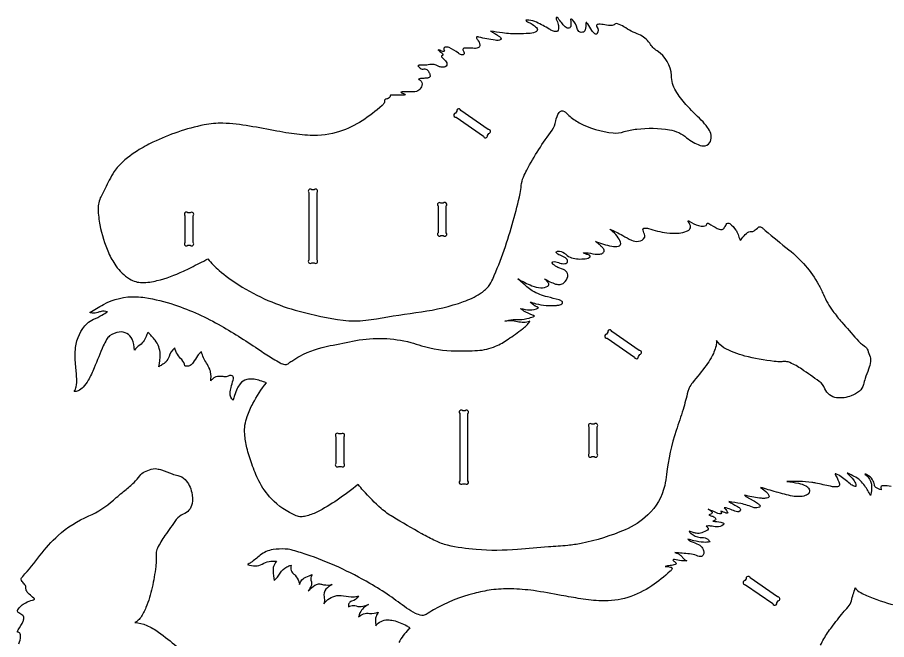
# Model space of a CAD drawing. Extents: x 24.3 to 52.2, y 11 to 37.2.
# Drawn here: x 28.82 to 42.19, y 27.62 to 37.2 of the extents above; entities that cross this region are included whole.
import ezdxf

# ---------------------------------------------------------------- set-up
doc = ezdxf.new("R2010")
doc.units = 0
doc.header["$MEASUREMENT"] = 0
doc.layers.get('0').update_dxf_attribs({"linetype": 'CONTINUOUS'})

msp = doc.modelspace()

# ---------------------------------------------------------------- linework, layer by layer
for points in [[(34.502, 35.944, 0.142837), (34.468, 35.931, 0.299758), (34.463, 35.909, -0.225991), (34.457, 35.879, -0.09232), (34.427, 35.842, -0.037544), (34.12, 35.608, -0.058932), (33.774, 35.443, -0.093512), (33.321, 35.383, -0.024982), (32.995, 35.418, -0.007114), (32.81, 35.449, 0.004603), (32.388, 35.526, 0.031877), (31.979, 35.57, 0.057032), (31.688, 35.546, 0.058995), (30.902, 35.278, 0.023354), (30.663, 35.147, 0.06408), (30.369, 34.907, 0.034102), (30.304, 34.826, 0.023633), (30.229, 34.693, 0.001351), (30.103, 34.443, 0.109745), (30.057, 34.248, 0.040663), (30.087, 34.005, 0.059281), (30.217, 33.579, 0.04222), (30.33, 33.377, 0.096163), (30.542, 33.174, 0.136015), (30.738, 33.119, 0.061795), (30.964, 33.148, 0.049026), (31.371, 33.294, 0.008195), (31.488, 33.351, 0.004886), (31.748, 33.484, 0.047739), (31.922, 33.305, 0.038445), (32.223, 33.083, 0.077962), (33.149, 32.678, 0.03169), (33.827, 32.539, 0.059083), (34.175, 32.538, 0.01782), (34.34, 32.561, -0.008067), (35.033, 32.669, 0.04967), (35.68, 32.825, 0.051387), (35.936, 32.948, 0.07159), (36.063, 33.06, 0.062994), (36.13, 33.173, 0.035702), (36.446, 34.07, 0.013722), (36.551, 34.488, 0.033619), (36.567, 34.61, -0.072498), (36.602, 34.743, -0.031161), (36.653, 34.85, -0.035937), (37.044, 35.465, 0.11535), (37.098, 35.605, -0.084781), (37.149, 35.735, -0.375127), (37.231, 35.752, -0.065697), (37.249, 35.74, -0.019998), (37.3, 35.689, 0.06837), (37.459, 35.579, 0.098197), (37.981, 35.422, 0.104378), (38.149, 35.441, -0.059936), (38.344, 35.48, -0.072381), (38.851, 35.47, -0.13522), (39.112, 35.346, 0.075756), (39.318, 35.23, 0.211381), (39.425, 35.234, 0.215333), (39.486, 35.314, 0.155186), (39.482, 35.413, 0.070609), (39.435, 35.504, 0.044923), (39.338, 35.617, -0.016436), (39.101, 35.861, -0.040496), (38.944, 36.069, -0.146493), (38.88, 36.304, 0.244161), (38.657, 36.683, -0.101004), (38.544, 36.801, 0.138306), (38.379, 36.936, -0.029463), (38.26, 36.988, -0.01419), (38.147, 37.054, 0.055098), (38.047, 37.101, 0.319688), (37.996, 37.086, -0.156111), (37.965, 37.074, -0.073955), (37.852, 37.086, 0.048158), (37.759, 37.093, 0.059129), (37.737, 37.089, 0.526747), (37.731, 37.054, -0.312495), (37.738, 36.95, -0.421085), (37.7, 36.945, -0.065588), (37.654, 36.999), (37.591, 37.098, -0.052954), (37.578, 37.116, 0.511332), (37.564, 37.117, 0.18989), (37.561, 37.109, -0.073247), (37.553, 37.007, -0.294765), (37.512, 36.97, -0.358757), (37.442, 36.996, -0.085538), (37.428, 37.029, 0.156816), (37.356, 37.16, 0.046439), (37.341, 37.172, 0.533494), (37.324, 37.162, -0.079446), (37.332, 37.074, -0.297828), (37.301, 37.033, -0.169332), (37.273, 37.036, -0.089949), (37.242, 37.056, -0.03812), (37.19, 37.114, -0.002892), (37.134, 37.186, 0.199713), (37.107, 37.2, 0.161984), (37.107, 37.174, -0.035241), (37.138, 37.091, -0.09194), (37.142, 37.021, -0.17602), (37.124, 36.988, -0.101386), (37.11, 36.981, -0.145417), (37.049, 36.991, -0.035253), (36.998, 37.019, 0.020019), (36.805, 37.124, 0.079414), (36.682, 37.157, 0.041662), (36.638, 37.157, 0.196999), (36.647, 37.142, 0.00418), (36.72, 37.104, -0.042823), (36.789, 37.056, -0.075371), (36.812, 37.027, -0.381176), (36.8, 36.98, -0.07786), (36.781, 36.971, -0.076994), (36.681, 36.951, -0.005823), (36.525, 36.944, -0.037168), (36.279, 36.961, -0.00915), (36.097, 36.989, 0.032734), (36.148, 36.961, -0.029272), (36.201, 36.924, -0.051916), (36.242, 36.895, -0.111328), (36.257, 36.871, -0.281222), (36.253, 36.858, -0.174885), (36.212, 36.845, -0.043748), (36.166, 36.848, -0.03235), (35.914, 36.895, 0.055775), (35.893, 36.901, 0.53975), (35.88, 36.882, 0.090686), (35.894, 36.86, -0.117087), (35.932, 36.774, -0.270419), (35.914, 36.737, -0.129193), (35.85, 36.722, -0.004521), (35.742, 36.728, 0.050816), (35.687, 36.724, 0.450055), (35.671, 36.698, 0.148034), (35.68, 36.68, -0.331922), (35.683, 36.63, -0.125177), (35.675, 36.624, -0.167581), (35.622, 36.635, -0.039156), (35.6, 36.648, 0.063094), (35.46, 36.735, 0.147875), (35.395, 36.739, 0.531295), (35.384, 36.693, -0.295731), (35.383, 36.674, -0.218572), (35.373, 36.673, -0.053055), (35.319, 36.693, 0.04586), (35.291, 36.7, 0.030592), (35.345, 36.655, -0.141728), (35.364, 36.627, -0.341933), (35.357, 36.614, -0.082451), (35.345, 36.609, 0.467813), (35.343, 36.594, 0.060776), (35.376, 36.557, -0.065831), (35.421, 36.502, -0.439605), (35.397, 36.44, -0.177985), (35.334, 36.434, -0.084436), (35.289, 36.451, 0.182455), (35.159, 36.472, -0.044623), (35.071, 36.464, -0.014495), (35, 36.462, 0.117121), (34.984, 36.459, 0.10902), (34.977, 36.453, 0.044578), (34.994, 36.439, 0.022359), (35.013, 36.416, 0.237887), (35.072, 36.406, -0.234438), (35.126, 36.385, -0.100177), (35.148, 36.353, -0.098276), (35.166, 36.303, -0.334011), (35.143, 36.269, -0.093893), (35.125, 36.266, 0.046442), (35.068, 36.261, -0.006097), (35.02, 36.259, 0.096081), (34.987, 36.25, 0.139469), (34.991, 36.245, -0.356492), (35.042, 36.175, -0.353544), (34.933, 36.055, -0.049224), (34.853, 36.053, 0.008852), (34.755, 36.056, 0.12059), (34.716, 36.047, 0.054751), (34.742, 36.031, -0.032943), (34.768, 36.025, -0.283515), (34.781, 36.007, -0.091176), (34.729, 36, 0.010028), (34.677, 36.001, -0.004296), (34.556, 36.001, -0.277745), (34.522, 35.951, -0.083981)], [(35.566, 35.665), (35.986, 35.373, 1), (36.048, 35.384), (36.069, 35.414, 1), (36.058, 35.476), (35.637, 35.767, 1), (35.576, 35.756), (35.555, 35.726, 1)], [(33.301, 34.504), (33.301, 33.467, 1), (33.345, 33.423), (33.382, 33.423, 1), (33.426, 33.467), (33.426, 34.504, 1), (33.382, 34.548), (33.345, 34.548, 1)], [(35.288, 34.297), (35.288, 33.885, 1), (35.332, 33.841), (35.368, 33.841, 1), (35.413, 33.885), (35.413, 34.297, 1), (35.368, 34.341), (35.332, 34.341, 1)], [(31.395, 34.147), (31.395, 33.736, 1), (31.439, 33.692), (31.476, 33.692, 1), (31.52, 33.736), (31.52, 34.147, 1), (31.476, 34.192), (31.439, 34.192, 1)], [(33.163, 31.986, -0.079043), (33.627, 32.148, 0.003836), (34.024, 32.226, -0.112726), (34.868, 32.196, -0.018382), (35.034, 32.146, 0.066441), (35.556, 32.067, 0.018178), (35.895, 32.073, 0.088482), (36.173, 32.14, 0.055063), (36.366, 32.246, 0.006398), (36.587, 32.405, 0.080548), (36.7, 32.522, -0.151445), (36.508, 32.516, 0.085207), (36.313, 32.523, -0.049272), (36.442, 32.548, -0.020161), (36.537, 32.55, 0.066512), (36.689, 32.573, 0.011947), (36.77, 32.6, 0.051817), (36.741, 32.617, -0.048321), (36.609, 32.68, -0.039551), (36.555, 32.721, 0.062515), (36.698, 32.697, 0.119061), (36.832, 32.729, -0.067947), (36.736, 32.793, -0.031119), (36.71, 32.82, 0.003824), (36.793, 32.793, 0.086554), (37.108, 32.767, 0.027734), (37.16, 32.775, 0.075362), (37.194, 32.79, 0.272317), (37.203, 32.816, 0.153628), (37.197, 32.826, 0.107668), (37.15, 32.852, 0.00468), (36.972, 32.897, -0.07117), (36.738, 32.993, -0.038302), (36.656, 33.055, 0.005101), (36.516, 33.176, 0.032398), (36.732, 33.07, 0.071511), (36.868, 33.037, 0.147983), (36.978, 33.065, 0.230176), (36.994, 33.087, 0.118083), (36.992, 33.097, 0.105765), (36.962, 33.14, -0.046792), (36.927, 33.178, 0.063509), (37.097, 33.096, 0.099865), (37.166, 33.089, 0.147904), (37.224, 33.116, 0.151784), (37.285, 33.212, 0.277411), (37.254, 33.295, 0.083251), (37.217, 33.318), (37.133, 33.352, -0.082674), (37.061, 33.398, -0.10502), (37.045, 33.421, -0.449585), (37.056, 33.44, -0.120739), (37.101, 33.439, 0.006927), (37.181, 33.413, 0.136853), (37.255, 33.414, 0.406145), (37.281, 33.458, 0.178601), (37.23, 33.51, 0.029653), (37.146, 33.547, -0.097317), (37.113, 33.569, -0.102957), (37.104, 33.581, -0.320962), (37.109, 33.594, -0.184478), (37.127, 33.6, -0.183243), (37.231, 33.572, -0.021923), (37.275, 33.535, 0.114375), (37.368, 33.492, 0.098572), (37.575, 33.49, 0.06385), (37.615, 33.504, 0.073001), (37.628, 33.514, 0.256419), (37.629, 33.525, 0.211404), (37.601, 33.546, -0.028929), (37.555, 33.56, -0.06355), (37.523, 33.57, -0.362139), (37.522, 33.573, -0.362139), (37.525, 33.574, -0.075257), (37.563, 33.578, -0.017274), (37.704, 33.557, 0.054482), (37.775, 33.555, 0.051034), (37.807, 33.563, 0.22447), (37.841, 33.599, 0.181687), (37.836, 33.63, 0.08075), (37.804, 33.671, 0.026791), (37.764, 33.706, -0.007244), (37.71, 33.751, 0.050209), (37.959, 33.679, 0.079281), (38.066, 33.679, 0.401951), (38.098, 33.718, 0.111892), (38.06, 33.809, 0.068627), (37.978, 33.899, 0.017085), (37.929, 33.94, -0.024527), (38.13, 33.843, 0.027899), (38.262, 33.771, 0.126008), (38.372, 33.753, 0.22989), (38.468, 33.815, 0.184261), (38.47, 33.843, -0.014914), (38.441, 33.926, -0.261559), (38.447, 33.952, -0.168414), (38.454, 33.956, -0.088315), (38.525, 33.949, 0.042931), (38.806, 33.884, 0.051766), (38.995, 33.879, 0.074134), (39.112, 33.907, 0.060908), (39.154, 33.933, 0.278394), (39.17, 33.989, 0.082859), (39.15, 34.036), (39.137, 34.057, -0.116267), (39.132, 34.069, -0.29966), (39.136, 34.069, -0.076836), (39.153, 34.062, 0.061445), (39.296, 33.996, 0.078079), (39.373, 33.986, 0.142308), (39.412, 33.999, 0.148609), (39.425, 34.018, -0.069316), (39.428, 34.035, -0.118912), (39.456, 34.025, 0.029215), (39.582, 33.953, 0.102116), (39.65, 33.935, 0.233889), (39.688, 33.956, 0.021879), (39.722, 34.012, -0.192623), (39.747, 34.033, -0.224041), (39.777, 34.026, -0.099646), (39.87, 33.924, -0.036716), (39.895, 33.878, -0.011422), (39.923, 33.799, 0.048518), (39.937, 33.771, 0.068613), (39.963, 33.796, -0.043007), (40.031, 33.874, -0.065782), (40.07, 33.899, -0.147347), (40.109, 33.903, 0.153593), (40.152, 33.916, 0.028021), (40.215, 33.967, -0.130856), (40.237, 33.978, -0.10524), (40.249, 33.977, -0.100076), (40.286, 33.952, 0.012647), (40.32, 33.92, 0.004974), (40.686, 33.623, -0.097683), (41.141, 33.088, -0.025447), (41.216, 32.934, 0.057048), (41.362, 32.679, 0.020448), (41.498, 32.511, -0.002705), (41.728, 32.245, 0.076681), (41.85, 32.141, -0.121344), (41.898, 32.077, 0.024259), (41.935, 31.975, -0.118792), (41.941, 31.902, -0.05738), (41.912, 31.788, 0.008831), (41.858, 31.642, 0.02587), (41.834, 31.549, -0.147884), (41.769, 31.449, -0.09944), (41.645, 31.375, -0.118237), (41.42, 31.345, -0.267266), (41.24, 31.485, 0.154765), (41.152, 31.598, -0.002283), (40.884, 31.785, 0.048306), (40.702, 31.886, 0.05585), (40.64, 31.903, 0.051464), (40.576, 31.901, -0.044974), (40.458, 31.906, -0.038064), (40.006, 31.988, -0.061053), (39.686, 32.116, -0.120014), (39.573, 32.227, -0.06348), (39.564, 32.146, -0.074184), (39.488, 31.958, -0.02738), (39.413, 31.844, -0.006022), (39.203, 31.577, 0.030562), (39.151, 31.499, 0.058133), (39.129, 31.44, -0.017574), (39.057, 31.166, -0.003165), (38.952, 30.844, 0.050038), (38.802, 30.165, -0.021631), (38.775, 29.996, -0.154733), (38.515, 29.542, -0.087497), (38.165, 29.314, -0.052454), (37.491, 29.103, -0.0211), (37.282, 29.072, -0.004593), (36.987, 29.05, 0.002667), (36.512, 29.011, -0.039032), (35.875, 29.008, -0.034607), (35.433, 29.076, -0.056044), (35.251, 29.142, -0.014219), (35.039, 29.253, -0.004957), (34.591, 29.512, -0.042438), (34.415, 29.639, -0.02345), (34.137, 29.917, -0.013891), (34.06, 30.009, -0.010842), (33.736, 29.772, -0.034041), (33.422, 29.585, -0.051132), (33.252, 29.523, -0.048395), (33.181, 29.514, -0.093249), (33.107, 29.53, -0.11009), (32.724, 29.792, -0.078041), (32.531, 30.067, -0.031575), (32.423, 30.327, -0.027342), (32.348, 30.575, -0.036065), (32.314, 30.789, -0.105446), (32.35, 31.056, -0.039511), (32.44, 31.258, -0.046926), (32.647, 31.576, 0.046955), (32.458, 31.63, 0.092654), (32.344, 31.628, 0.172462), (32.245, 31.562, 0.060351), (32.199, 31.487, 0.032585), (32.159, 31.381, -0.006243), (32.135, 31.309, -0.218533), (32.09, 31.414, -0.072741), (32.104, 31.506, 0.003821), (32.135, 31.616, 0.062879), (32.14, 31.654, 0.156778), (32.13, 31.678, 0.251342), (32.081, 31.687, 0.046514), (32.057, 31.676, -0.106571), (31.998, 31.669, 0.011804), (31.925, 31.675, 0.204784), (31.818, 31.634, 0.041014), (31.79, 31.604, 0.097399), (31.789, 31.744, 0.042551), (31.775, 31.787, 0.043414), (31.726, 31.878, -0.074631), (31.647, 32.052, 0.1046), (31.586, 31.989, -0.003713), (31.522, 31.887, -0.09619), (31.475, 31.843, -0.143051), (31.421, 31.831, -0.055113), (31.39, 31.836, 0.18044), (31.347, 31.932, -0.154482), (31.239, 32.113, 0.16158), (31.149, 31.979, -0.079709), (31.103, 31.901, -0.079523), (31.039, 31.85, -0.030025), (30.991, 31.824, 0.068509), (31.014, 32.018, 0.149832), (30.936, 32.232, 0.055498), (30.822, 32.352, -0.032422), (30.765, 32.229, -0.108806), (30.699, 32.156, 0.067676), (30.616, 32.078, 0.113347), (30.581, 32.248, 0.319612), (30.384, 32.357, 0.128593), (30.236, 32.298, 0.084964), (30.189, 32.24, 0.035779), (30.138, 32.144, 0.002757), (29.998, 31.806, -0.025513), (29.906, 31.615, -0.049967), (29.83, 31.508, -0.101074), (29.753, 31.451, -0.115958), (29.69, 31.441, 0.097611), (29.721, 31.516, 0.065285), (29.73, 31.641, 0.009169), (29.711, 31.857, -0.050823), (29.712, 32.119, -0.162457), (29.89, 32.491, -0.078237), (29.987, 32.553, 0.034949), (30.118, 32.618, 0.006977), (30.202, 32.669, 0.118672), (30.103, 32.674, 0.043278), (30.055, 32.656, -0.11403), (29.966, 32.65, -0.022874), (29.931, 32.657, -0.009193), (30.14, 32.781, -0.140481), (30.648, 32.899, -0.028748), (30.778, 32.887, -0.046098), (31.235, 32.776, -0.048161), (31.95, 32.453, -0.019677), (32.555, 32.072, 0.006202), (32.753, 31.944, 0.012573), (32.859, 31.883, 0.057494), (32.931, 31.857, 0.229435), (32.98, 31.869, -0.030215), (33.041, 31.911, -0.020905)], [(37.888, 32.264), (38.308, 31.972, 1), (38.37, 31.983), (38.391, 32.013, 1), (38.38, 32.074), (37.959, 32.366, 1), (37.898, 32.355), (37.877, 32.325, 1)], [(35.623, 31.103), (35.623, 30.066, 1), (35.667, 30.022), (35.704, 30.022, 1), (35.748, 30.066), (35.748, 31.103, 1), (35.704, 31.147), (35.667, 31.147, 1)], [(37.61, 30.896), (37.61, 30.484, 1), (37.654, 30.44), (37.69, 30.44, 1), (37.735, 30.484), (37.735, 30.896, 1), (37.69, 30.94), (37.654, 30.94, 1)], [(33.717, 30.746), (33.717, 30.335, 1), (33.761, 30.29), (33.798, 30.29, 1), (33.842, 30.335), (33.842, 30.746, 1), (33.798, 30.79), (33.761, 30.79, 1)], [(40.017, 28.469), (40.438, 28.177, 1), (40.499, 28.189), (40.52, 28.219, 1), (40.509, 28.28), (40.089, 28.572, 1), (40.027, 28.561), (40.006, 28.531, 1)]]:
    msp.add_lwpolyline(points, format="xyb", close=True)
for points in [[(28.839, 27.56, 0.082729), (28.867, 27.675, 0.129258), (28.855, 27.721, 0.160552), (28.838, 27.734, 0.061662), (28.817, 27.74, -0.217243), (28.819, 27.751, -0.049454), (28.83, 27.773, 0.039618), (28.905, 27.907, 0.064607), (28.917, 27.953, 0.115536), (28.912, 27.983, 0.099346), (28.901, 27.996, 0.031186), (28.837, 28.036, -0.306776), (28.818, 28.072, -0.095935), (28.821, 28.081, -0.129919), (28.944, 28.192, -0.058338), (29.049, 28.233, 0.044065), (29.079, 28.244, 0.406655), (29.079, 28.253, 0.082254), (29.068, 28.264, 0.014271), (28.999, 28.321, -0.050808), (28.96, 28.368, -0.168135), (28.948, 28.42, 0.116354), (28.945, 28.446, 0.069199), (28.933, 28.468, 0.022223), (28.89, 28.52, -0.157613), (28.874, 28.554, -0.190606), (28.882, 28.576, -0.015052), (28.899, 28.595, 0.018427), (29.164, 28.919, -0.041389), (29.444, 29.226, -0.082685), (29.917, 29.528, 0.082802), (30.294, 29.771, -0.012858), (30.471, 29.921, 0.018215), (30.611, 30.044, 0.031423), (30.701, 30.145, -0.158538), (30.771, 30.208), (30.849, 30.235, -0.17078), (30.964, 30.252, -0.036), (31.034, 30.234, -0.005405), (31.199, 30.173, 0.032329), (31.286, 30.151, -0.13457), (31.397, 30.089, -0.132564), (31.498, 29.888, -0.102662), (31.504, 29.716, -0.254906), (31.367, 29.552, 0.145718), (31.261, 29.473, -0.001731), (31.086, 29.226, 0.034952), (30.972, 29.03, 0.092588), (30.95, 28.951, 0.009541), (30.951, 28.851, -0.024808), (30.945, 28.748, -0.021269), (30.89, 28.426, -0.039461), (30.795, 28.117, -0.055589), (30.714, 27.966, -0.056251), (30.66, 27.908, -0.047071), (30.625, 27.886, -0.09855), (30.807, 27.843, -0.05491), (30.987, 27.739, -0.01128), (31.269, 27.52, 0.017062)], [(42.261, 29.982, 0.043659), (42.137, 29.991, 0.136816), (42.106, 29.981, 0.3018), (42.099, 29.956, 0.028157), (42.107, 29.93, -0.073707), (42.025, 29.964, -0.221861), (42.002, 30.005, 0.130179), (41.973, 30.081, 0.140705), (41.883, 30.162, 0.050015), (41.853, 30.171, -0.13031), (41.942, 30.064, -0.094543), (41.955, 29.999, -0.09126), (41.942, 29.843, 0.022495), (41.854, 29.989, 0.125271), (41.689, 30.136, -0.010814), (41.602, 30.18, 0.051269), (41.58, 30.186, -0.045271), (41.679, 30.082, -0.094994), (41.714, 30.012, -0.109229), (41.714, 29.984, -0.454646), (41.703, 29.978, -0.083646), (41.643, 30.008, -0.010608), (41.573, 30.065, -0.01721), (41.49, 30.128, 0.082737), (41.408, 30.174, 0.172863), (41.395, 30.174, 0.237707), (41.397, 30.167, 0.065087), (41.409, 30.144, -0.057169), (41.464, 30.022, -0.473562), (41.435, 29.975, -0.062092), (41.386, 29.974, -0.047173), (41.325, 29.983, 0.001863), (41.098, 30.033, 0.023888), (41.037, 30.043, 0.036279), (40.655, 30.058, -0.015622), (40.833, 30.029, -0.069695), (40.946, 29.99, -0.110127), (40.988, 29.954, -0.224797), (40.999, 29.889, -0.175857), (40.973, 29.856, -0.084472), (40.937, 29.839, -0.117498), (40.74, 29.832, -0.019325), (40.492, 29.894, -0.002501), (40.246, 29.967, -0.054082), (40.354, 29.879, -0.071113), (40.379, 29.842, -0.463055), (40.359, 29.804, -0.070702), (40.293, 29.797, -0.028684), (40.232, 29.802, -0.022037), (40, 29.846, 0.050412), (40.034, 29.822), (40.137, 29.763, -0.021276), (40.203, 29.722, -0.048188), (40.237, 29.692, -0.469879), (40.233, 29.663, -0.091742), (40.192, 29.652, -0.00944), (40.15, 29.65, 0.055897), (39.944, 29.718, 0.002204), (39.76, 29.749, 0.018829), (39.885, 29.677, -0.054703), (39.929, 29.646, -0.381959), (39.934, 29.604, -0.264445), (39.896, 29.59, -0.0699), (39.814, 29.617, 0.055658), (39.72, 29.65, 0.045028), (39.687, 29.654, -0.036443), (39.738, 29.592, -0.156539), (39.744, 29.576, -0.311212), (39.739, 29.57, -0.136679), (39.719, 29.572, -0.053748), (39.678, 29.585, 0.008031), (39.637, 29.601, -0.128773), (39.647, 29.573, -0.391834), (39.628, 29.557, -0.08603), (39.617, 29.558, -0.043027), (39.528, 29.593, 0.01633), (39.441, 29.632, -0.084789), (39.5, 29.593, -0.432885), (39.496, 29.561, -0.082998), (39.483, 29.554, -0.011168), (39.454, 29.544, 0.077455), (39.498, 29.526, -0.122577), (39.553, 29.497, -0.164798), (39.561, 29.478, -0.236377), (39.552, 29.463, -0.063321), (39.515, 29.445, -0.021848), (39.639, 29.431, -0.044439), (39.671, 29.423, -0.175856), (39.684, 29.411, -0.204633), (39.683, 29.402, -0.11271), (39.674, 29.392, -0.189622), (39.575, 29.359, -0.024729), (39.481, 29.371, 0.085881), (39.411, 29.369, -0.12826), (39.441, 29.341, -0.368373), (39.432, 29.306, -0.065221), (39.414, 29.297), (39.346, 29.269, -0.154003), (39.258, 29.261, -0.029158), (39.211, 29.273, 0.01399), (39.149, 29.291, 0.091416), (39.18, 29.256, 0.128924), (39.318, 29.195, 0.016585), (39.374, 29.193, -0.080197), (39.417, 29.181, -0.06403), (39.437, 29.168, -0.033284), (39.472, 29.131, -0.104506), (39.374, 29.121, -0.041337), (39.224, 29.146, 0.006892), (39.133, 29.167, 0.11525), (39.183, 29.134, -0.014521), (39.296, 29.087, -0.168538), (39.355, 29.031, -0.154652), (39.375, 28.951, -0.469234), (39.303, 28.903, -0.049169), (39.266, 28.919, 0.077573), (39.157, 28.943, -0.012455), (38.932, 28.963, -0.086044), (39.014, 28.925, -0.0961), (39.049, 28.886, 0.160183), (39.116, 28.838, -0.06304), (39.032, 28.838, -0.018931), (38.924, 28.856, 0.159681), (38.9, 28.852, 0.132878), (38.913, 28.833, 0.014127), (38.957, 28.796, -0.172666), (38.936, 28.78, -0.034165), (38.898, 28.77, -0.010551), (38.82, 28.757, 0.023494), (38.782, 28.75, -0.022736), (38.862, 28.741, -0.071504), (38.881, 28.734, -0.334129), (38.885, 28.709, -0.122981), (38.859, 28.675, -0.032953), (38.576, 28.451, -0.07157), (38.207, 28.273, -0.083624), (37.8, 28.219, -0.032349), (37.483, 28.252, -0.008186), (37.184, 28.305, 0.01172), (36.756, 28.377, 0.026613), (36.412, 28.405, 0.036187), (36.106, 28.388, 0.030241), (35.841, 28.333, 0.068991), (35.22, 28.082, 0.00841), (35.107, 28.012, -0.172024), (35.039, 27.997, -0.076545), (34.941, 28.028, -0.047436), (34.803, 28.11, 0.004302), (34.542, 28.298, 0.02158), (34.239, 28.488, 0.050864), (33.258, 28.936, 0.015263), (33.029, 29.004, 0.057995), (32.937, 29.018, 0.042491), (32.749, 29.009, 0.136179), (32.551, 28.921, -0.024958), (32.408, 28.81, -0.020901), (32.356, 28.778, 0.086535), (32.481, 28.758, 0.113114), (32.582, 28.787, -0.16949), (32.804, 28.83, 0.101851), (32.756, 28.748, 0.101538), (32.75, 28.684, 0.014154), (32.767, 28.531, 0.065239), (32.859, 28.647, -0.133185), (32.962, 28.742, -0.028557), (33.026, 28.771, 0.154876), (33.029, 28.687, 0.086659), (33.05, 28.653, 0.024569), (33.088, 28.614, -0.10504), (33.145, 28.518, -0.03155), (33.158, 28.474, -0.132291), (33.211, 28.56, -0.088423), (33.256, 28.586, 0.003513), (33.35, 28.626, 0.230419), (33.339, 28.511, -0.162319), (33.334, 28.449, -0.035702), (33.323, 28.424, -0.023163), (33.292, 28.373, -0.049541), (33.394, 28.461, -0.105584), (33.448, 28.481, -0.048931), (33.468, 28.481, -0.027581), (33.526, 28.469, 0.111845), (33.66, 28.474, 0.084994), (33.564, 28.399, 0.224068), (33.534, 28.284, -0.075505), (33.538, 28.202, -0.04418), (33.532, 28.176, -0.193589), (33.729, 28.3, -0.05978), (33.797, 28.303, -0.010402), (33.949, 28.284, 0.048418), (34.022, 28.285, 0.046813), (34.063, 28.295, -0.214666), (33.958, 28.214, 0.179824), (33.915, 28.178, 0.086353), (33.91, 28.16, 0.053886), (33.909, 28.13, -0.136227), (33.988, 28.151, -0.086917), (34.026, 28.142, 0.14958), (34.13, 28.137, 0.037106), (34.216, 28.163, 0.151086), (34.087, 28.038, 0.093189), (34.065, 27.968, -0.259264), (34.235, 28.028, 0.146128), (34.369, 28.048, 0.039062), (34.335, 27.981, 0.091357), (34.326, 27.924, 0.007121), (34.33, 27.837, -0.242684), (34.513, 27.927, -0.066586), (34.601, 27.917, -0.066447), (34.806, 27.838, -0.059809), (34.852, 27.803, -0.059991), (34.833, 27.782, 0.063229), (34.686, 27.579, 0.02647)], [(41.173, 27.539, -0.051122), (41.281, 27.726, -0.018027), (41.345, 27.817, -0.009966), (41.519, 28.039, -0.004566), (41.595, 28.126, 0.103745), (41.647, 28.222, -0.019482), (41.706, 28.418, 0.130507), (41.747, 28.373, 0.050615), (41.928, 28.281, 0.040567), (42.367, 28.144, 0.039309)]]:
    msp.add_lwpolyline(points, format="xyb")

doc.saveas('drawing.dxf')
